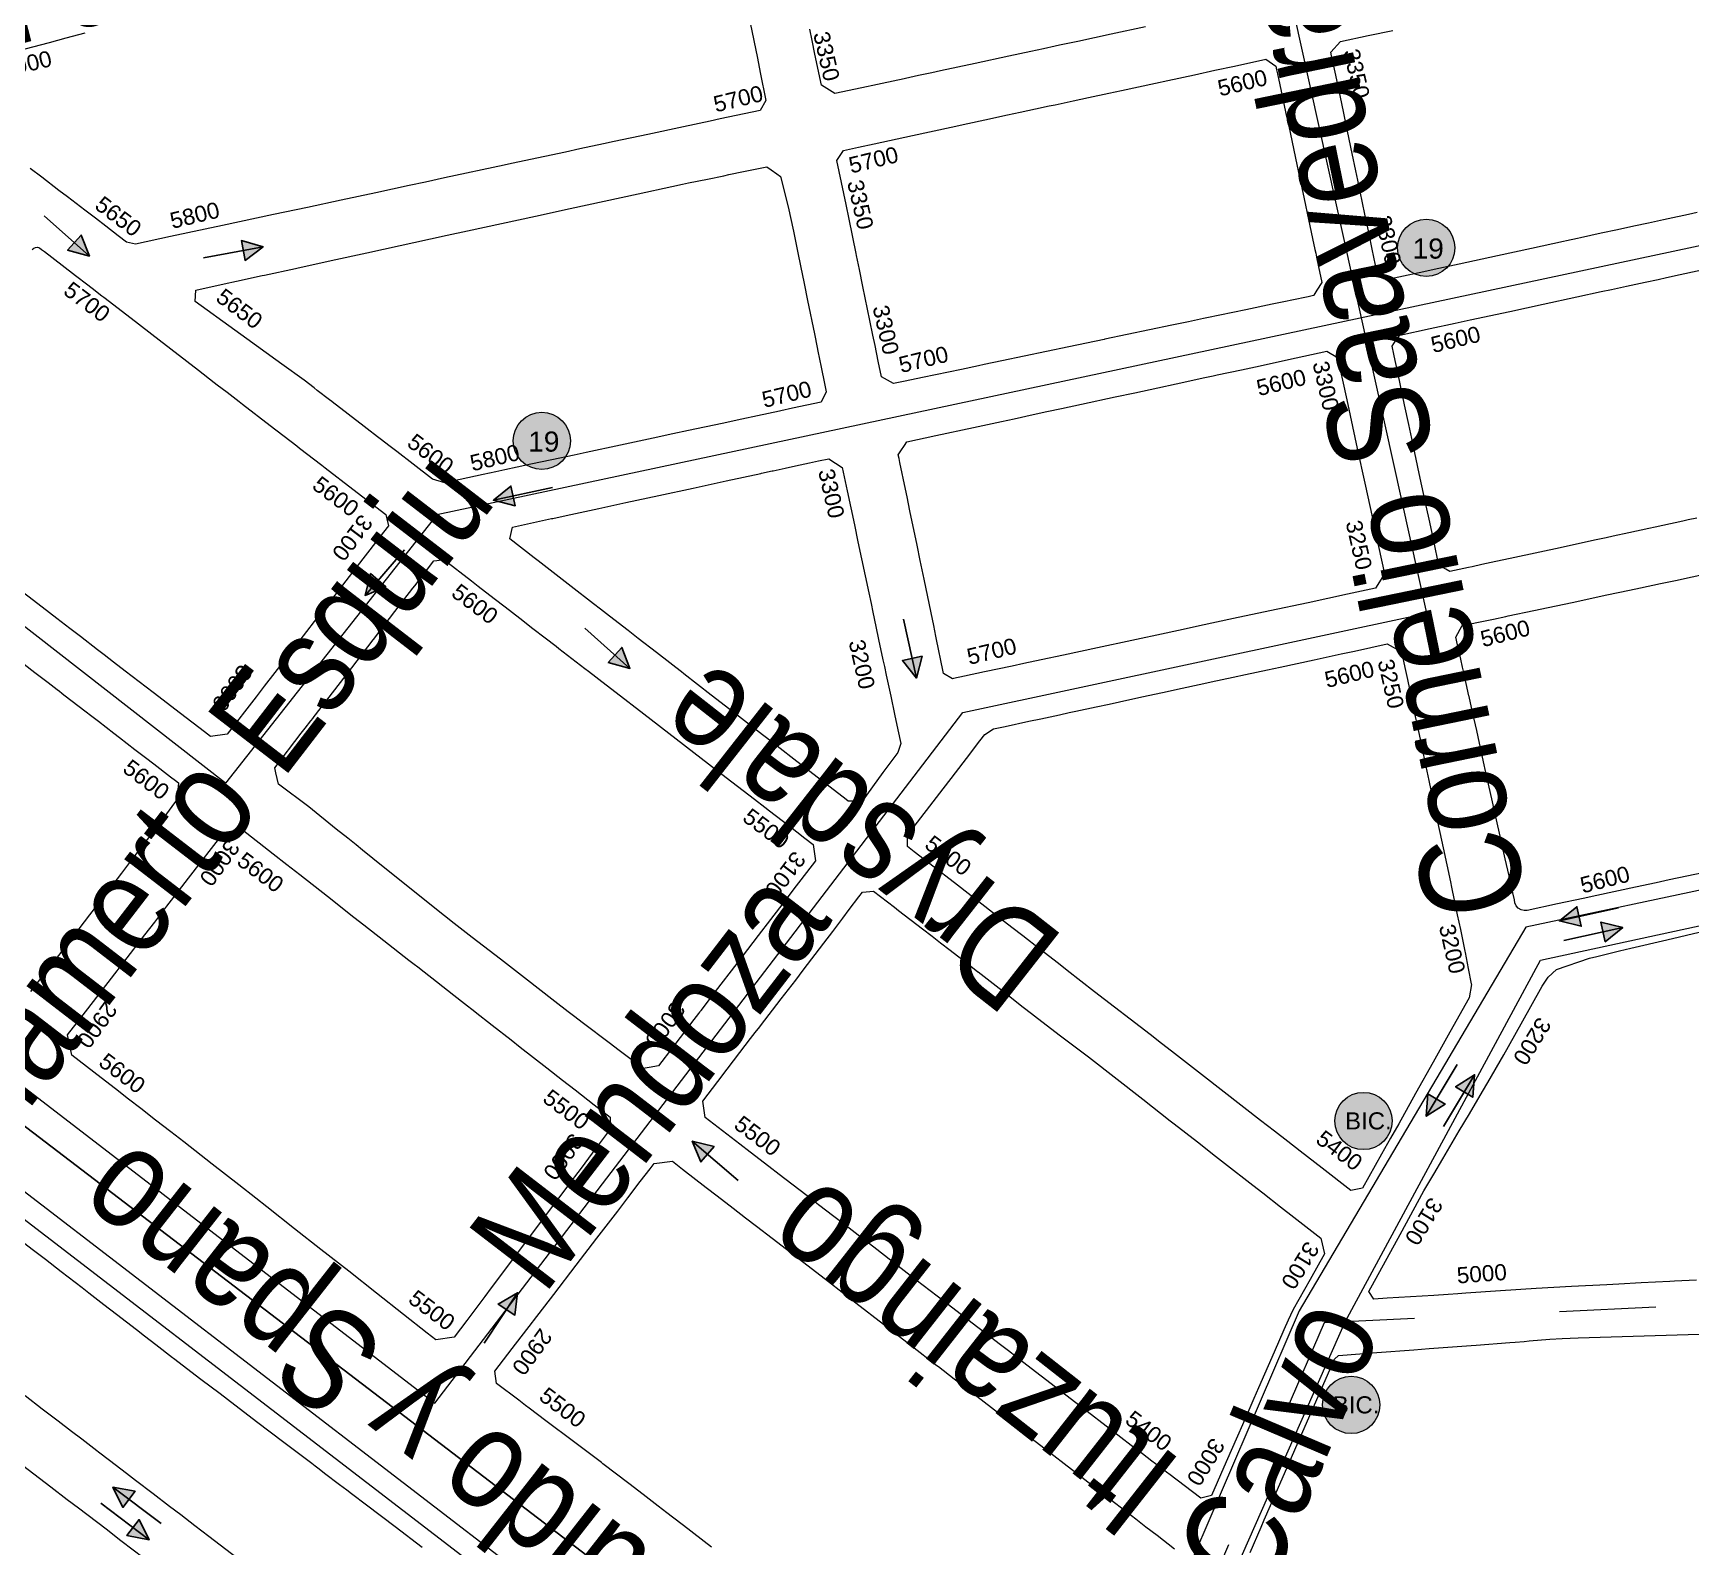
# Model space of a CAD drawing. Header units: millimetres. Extents: x 11558 to 23675, y 49449 to 61482.
# Drawn here: x 15299.4 to 15711, y 56734.1 to 57110 of the extents above; entities that cross this region are included whole.
import ezdxf

# ---------------------------------------------------------------- set-up
doc = ezdxf.new("R2010")
doc.units = ezdxf.units.MM
doc.linetypes.add('ACAD_ISO03W100', pattern=[30, 12, -18])
for name, color, linetype in [('0. plano base - nombres calles', 22, 'Continuous'), ('0. Plano Base - PLANO', 254, 'Continuous'), ('0. Plano base - sentido calles', 253, 'Continuous'), ('0. vias del tren', 252, 'VÍAS'), ('0.BARRIOS - DIVISIÓN', 12, 'ACAD_ISO03W100'), ('7. puesta en valor CC la lucila', 212, 'Continuous'), ('numeración', 7, 'Continuous')]:
    doc.layers.add(name, color=color, linetype=linetype)
doc.layers.add('Linea 19 Estación Carapachay', color=7, linetype='Continuous', true_color=0xa80000)
doc.layers.add('Linea 19 Plaza Miserere', color=7, linetype='Continuous', true_color=0x575757)
doc.layers.add('Linea Bicentenario Nueva', color=7, linetype='Continuous', true_color=0x0000cc, transparency=0.05)
doc.layers.get('7. puesta en valor CC la lucila').off()
doc.styles.get("Standard").update_dxf_attribs({"font": 'arial.ttf'})
doc.linetypes.add('VÍAS', pattern='A,0.15,[130,ltypeshp.shx,S=0.25,R=0,X=0,Y=0],0.15', length=0.3)

# ---------------------------------------------------------------- blocks, each defined once
blk = doc.blocks.new('MANZANAS')
at = {"layer": '0. Plano Base - PLANO', "color": 0, "linetype": 'VÍAS', "lineweight": 5, "ltscale": 4}
for points in [[(5633392.19, 6179345.26), (5633766.17, 6178972.83), (5633911.62, 6178827.98, 0.101414), (5634043.46, 6178741.38, 0.02134), (5634208.17, 6178683.79), (5634894.89, 6178561.57), (5635134.9, 6178519.11), (5635207, 6178505.64), (5635242.16, 6178496.03, -0.077062), (5635335.8, 6178454.16, 0.007448), (5635399.31, 6178414.39, -0.001689), (5635687.6, 6178238.47), (5636190.29, 6177920.23), (5636600.65, 6177660.36)], [(5633388.52, 6179341.14), (5633762.29, 6178968.93), (5633907.74, 6178824.08, 0.101414), (5634041.43, 6178736.27, 0.02138), (5634206.89, 6178678.43), (5634893.93, 6178556.15), (5635133.92, 6178513.7), (5635205.77, 6178500.27), (5635240.71, 6178490.73, -0.077062), (5635332.82, 6178449.54, 0.007448), (5635396.46, 6178409.69, -0.001689), (5635684.68, 6178233.8), (5636187.35, 6177915.58), (5636597.71, 6177655.71)]]:
    blk.add_lwpolyline(points, format="xyb", dxfattribs=at)
at = {"layer": '0. Plano Base - PLANO', "color": 0, "linetype": 'Continuous', "lineweight": 5}
for points in [[(5634792.22, 6179032.74), (5634790.51, 6179031.31), (5634786.55, 6179028.03), (5634785.67, 6179027.3), (5634782.73, 6179024.86), (5634779.83, 6179022.46), (5634776.66, 6179019.82), (5634773.44, 6179017.15), (5634769.41, 6179013.81), (5634768.82, 6179013.32), (5634766.69, 6179011.55), (5634766.11, 6179011.07), (5634759.83, 6179005.86), (5634753.17, 6179000.33), (5634745.67, 6178994.11), (5634741.75, 6178990.87), (5634737.89, 6178987.66), (5634731.72, 6178982.54), (5634728.71, 6178982.74), (5634727.43, 6178984.3), (5634724.86, 6178987.45), (5634722.36, 6178990.51), (5634719.23, 6178994.32), (5634713.73, 6179001.04), (5634712.24, 6179002.87), (5634709.44, 6179006.28), (5634705.89, 6179010.62), (5634702.73, 6179014.48), (5634698.11, 6179020.13), (5634695.9, 6179022.83), (5634693.75, 6179025.45), (5634693.15, 6179026.18), (5634694.1, 6179029.61), (5634699.48, 6179034.05), (5634704.33, 6179038.04)], [(5634649.38, 6179010.51), (5634642.69, 6179004.97), (5634636.16, 6178999.56), (5634632.62, 6178996.63), (5634631.72, 6178995.88), (5634629.48, 6178994.03), (5634626.96, 6178991.94), (5634622.69, 6178988.41), (5634616.09, 6178982.95), (5634609.29, 6178977.32), (5634607.59, 6178975.91), (5634605.02, 6178973.79), (5634601.63, 6178970.98), (5634600.93, 6178970.4), (5634596.98, 6178967.13), (5634593.9, 6178964.58), (5634588.65, 6178960.24), (5634584.68, 6178960.58), (5634579.74, 6178966.63), (5634577.52, 6178969.34), (5634575.7, 6178971.56)], [(5634827.17, 6178965.37), (5634825.45, 6178963.94), (5634824.4, 6178963.07), (5634820.51, 6178959.84), (5634819.01, 6178958.6), (5634817.79, 6178957.59), (5634813.83, 6178954.31), (5634810.76, 6178951.76), (5634809.44, 6178950.66), (5634807.16, 6178948.78), (5634800.44, 6178943.2), (5634791.55, 6178935.84), (5634786.9, 6178931.98), (5634785.1, 6178930.49), (5634783.21, 6178928.92), (5634782.47, 6178928.3), (5634778.83, 6178925.28), (5634777.68, 6178925.34), (5634775.98, 6178925.42), (5634775.74, 6178925.44), (5634773.12, 6178928.61), (5634771.29, 6178930.83), (5634768.79, 6178933.86), (5634766.11, 6178937.1), (5634760.89, 6178943.43), (5634755.25, 6178950.27), (5634752.99, 6178953.01), (5634749.78, 6178956.9), (5634746.96, 6178960.32), (5634744.32, 6178963.52), (5634742.66, 6178965.53), (5634741.63, 6178966.78), (5634740.31, 6178968.38), (5634740.41, 6178969.11), (5634740.63, 6178970.72), (5634740.76, 6178971.67), (5634746.72, 6178976.61), (5634751.62, 6178980.66), (5634754.51, 6178983.06), (5634762.3, 6178989.51), (5634768.82, 6178994.92), (5634775.41, 6179000.38), (5634780.17, 6179004.32), (5634782.16, 6179005.97), (5634785.13, 6179008.44), (5634788.76, 6179011.44), (5634791.3, 6179013.55), (5634792.91, 6179014.88), (5634795.59, 6179017.1), (5634803.16, 6179023.38)], [(5634403.63, 6178876.05), (5634409.74, 6178881.62), (5634412.89, 6178884.52), (5634416.47, 6178887.81)], [(5634559.33, 6178969.3), (5634564.66, 6178962.68), (5634567.49, 6178959.18), (5634569.77, 6178956.36), (5634574.22, 6178950.85), (5634574.06, 6178947.98), (5634566.24, 6178941.52), (5634564.29, 6178939.91), (5634559.05, 6178935.58), (5634552.11, 6178929.85), (5634545.49, 6178924.38), (5634543.42, 6178922.67), (5634538.76, 6178918.83), (5634535.95, 6178916.5), (5634531.93, 6178913.19), (5634525.38, 6178907.78), (5634523.97, 6178906.61), (5634512.25, 6178896.94), (5634508.59, 6178893.91), (5634505.37, 6178891.25), (5634498.82, 6178885.84), (5634492.06, 6178880.26), (5634485.45, 6178874.8), (5634478.81, 6178869.32), (5634468.82, 6178861.07), (5634458.65, 6178852.67), (5634451.79, 6178847.01), (5634449.59, 6178846.43), (5634447, 6178846.88), (5634443.14, 6178847.56), (5634439.98, 6178848.12), (5634436.77, 6178848.68), (5634431.35, 6178849.63), (5634428.73, 6178850.09), (5634423.44, 6178851.02), (5634419.89, 6178851.65)], [(5634869.4, 6178888.16), (5634862.5, 6178882.46), (5634859.94, 6178880.35), (5634855.91, 6178877.03), (5634848.35, 6178870.76), (5634845.65, 6178868.54), (5634840.61, 6178864.37), (5634834.71, 6178859.49), (5634834.03, 6178859.09), (5634833.26, 6178858.91), (5634832.48, 6178858.96), (5634831.74, 6178859.23), (5634831.11, 6178859.71), (5634830.65, 6178860.35), (5634827.43, 6178864.18), (5634826.74, 6178865.01), (5634823.94, 6178868.34), (5634819.78, 6178873.3), (5634816.39, 6178877.34), (5634814.15, 6178880.01), (5634812.25, 6178882.28), (5634809.32, 6178885.77), (5634808.57, 6178886.67), (5634805.06, 6178890.85), (5634802.98, 6178893.33), (5634799.95, 6178896.94), (5634797.41, 6178899.97), (5634797.32, 6178900.07), (5634793.27, 6178904.9), (5634792.62, 6178905.68), (5634791.32, 6178907.22), (5634788.96, 6178910.03), (5634787.68, 6178911.56), (5634787.79, 6178914.81), (5634792.57, 6178918.75), (5634793.87, 6178919.82), (5634796.33, 6178921.83), (5634796.81, 6178922.23), (5634801.8, 6178926.33), (5634804.64, 6178928.67), (5634809.32, 6178932.51), (5634816.1, 6178938.09), (5634820.55, 6178941.74), (5634822.71, 6178943.51), (5634826.66, 6178946.76), (5634829.58, 6178949.18), (5634836.13, 6178954.61)], [(5634914.34, 6178797.38), (5634909.61, 6178794.64), (5634908.64, 6178794.05), (5634902.45, 6178790.42), (5634897.69, 6178787.58), (5634895.11, 6178786.08), (5634887.54, 6178781.64), (5634879.94, 6178777.15), (5634872.38, 6178772.54), (5634864.99, 6178768.13), (5634863.28, 6178767.03), (5634861.28, 6178765.81), (5634858.19, 6178763.92), (5634848.22, 6178757.96), (5634845.38, 6178756.26), (5634843.45, 6178757.35), (5634843.79, 6178773.5), (5634844.04, 6178785.82), (5634844.3, 6178790.66), (5634844.54, 6178795.02), (5634844.79, 6178799.65), (5634844.97, 6178803.11), (5634845.25, 6178808.04), (5634845.58, 6178814.45), (5634845.72, 6178817), (5634846.09, 6178824.95), (5634846.35, 6178833.76), (5634846.65, 6178844.44), (5634846.93, 6178847.18), (5634847.89, 6178849.82), (5634853.89, 6178856.09), (5634855.33, 6178857.34), (5634859.7, 6178861.12), (5634861.89, 6178863.01), (5634868.85, 6178869.02), (5634875.11, 6178874.34)], [(5634847.21, 6178686.24), (5634846.7, 6178693.14), (5634846.55, 6178695.04), (5634846.26, 6178698.94), (5634844.24, 6178729.07), (5634843.61, 6178738.5), (5634844.08, 6178739.75), (5634852.18, 6178744.8), (5634860, 6178749.65), (5634863.24, 6178751.67), (5634872.17, 6178757.16), (5634873.22, 6178757.8), (5634880.32, 6178762.24), (5634881.46, 6178762.95), (5634883.4, 6178764.16), (5634884.43, 6178764.81), (5634888.8, 6178767.54), (5634891.43, 6178769.18), (5634894.88, 6178771.16), (5634921.11, 6178785.76)], [(5634429.6, 6178834), (5634429.79, 6178834.47), (5634430.12, 6178834.86), (5634430.56, 6178835.12), (5634431.06, 6178835.22), (5634431.69, 6178835.11), (5634432.52, 6178834.96), (5634434.81, 6178834.55), (5634442.15, 6178833.23), (5634442.53, 6178833.16), (5634445.52, 6178832.63), (5634447.28, 6178832.31), (5634450.25, 6178831.78), (5634450.84, 6178831.67), (5634459.29, 6178830.16), (5634467.96, 6178828.6), (5634471.58, 6178827.95), (5634476.51, 6178827.07), (5634480.08, 6178826.43), (5634484.95, 6178825.56), (5634485.9, 6178825.38), (5634488.9, 6178824.85), (5634492.63, 6178824.18), (5634493.69, 6178823.99), (5634502.16, 6178822.47), (5634510.39, 6178820.99), (5634511.28, 6178820.83), (5634518.17, 6178819.6), (5634519.19, 6178819.41), (5634527.71, 6178817.88), (5634537.87, 6178816.06), (5634538.6, 6178815.2), (5634539.74, 6178813.87), (5634539.39, 6178811.93), (5634536.91, 6178798.22), (5634535.38, 6178789.78), (5634534.38, 6178784.29), (5634533.83, 6178781.21), (5634532.3, 6178772.75), (5634530.77, 6178764.3), (5634530.18, 6178761.05), (5634528.1, 6178749.53), (5634524.63, 6178747.07), (5634522.81, 6178747.4), (5634515.43, 6178748.71), (5634507.04, 6178750.2), (5634498.37, 6178751.74), (5634494.75, 6178752.38), (5634491.91, 6178752.88), (5634489.84, 6178753.25), (5634484.56, 6178754.25), (5634481.35, 6178754.76), (5634477.27, 6178755.48), (5634472.79, 6178756.28), (5634463.95, 6178757.85)], [(5634475.33, 6178741.7), (5634478.64, 6178741.11), (5634482.73, 6178740.38), (5634485.55, 6178739.88), (5634486.24, 6178739.76), (5634486.97, 6178739.62), (5634487.6, 6178739.51), (5634494.46, 6178738.28), (5634495.77, 6178738.05), (5634498.24, 6178737.61), (5634502.99, 6178736.76), (5634504.75, 6178736.45), (5634509.5, 6178735.6), (5634512.8, 6178735.01), (5634515.35, 6178734.55), (5634520.48, 6178733.63), (5634521.96, 6178733.37), (5634522.92, 6178733.2), (5634523.25, 6178732.35), (5634524.5, 6178729.16), (5634524.2, 6178727.21), (5634523.51, 6178722.76), (5634523.12, 6178720.43), (5634522.19, 6178715.28), (5634521.41, 6178710.86), (5634520.69, 6178706.73), (5634519.16, 6178698.07), (5634518.44, 6178693.95), (5634517.68, 6178689.64), (5634516.23, 6178681.42), (5634515.56, 6178677.63), (5634514.97, 6178674.27), (5634514.26, 6178670.26)], [(5634727.89, 6178625.74), (5634719.24, 6178627.3), (5634715.83, 6178627.92), (5634714.15, 6178628.22), (5634711.45, 6178628.71), (5634707.7, 6178629.38), (5634706.78, 6178629.55), (5634702.38, 6178630.34), (5634694.4, 6178631.71), (5634693.95, 6178631.79), (5634685.4, 6178633.25), (5634676.91, 6178634.68), (5634671.8, 6178635.54), (5634670.68, 6178635.73), (5634668.62, 6178636.08), (5634661.81, 6178637.23), (5634659.98, 6178639.74), (5634661.25, 6178646.74), (5634662.69, 6178654.87), (5634662.76, 6178655.25), (5634664.19, 6178663.36), (5634665.79, 6178672.4), (5634667.26, 6178680.77), (5634668.74, 6178689.12), (5634669.46, 6178693.21), (5634670.34, 6178698.18), (5634671.03, 6178702.11), (5634671.32, 6178703.73), (5634675.08, 6178706.33), (5634678.19, 6178705.77), (5634685.51, 6178704.46), (5634688.89, 6178703.85), (5634693.85, 6178702.95), (5634697.67, 6178702.27), (5634701, 6178701.67), (5634705.88, 6178700.79), (5634714.29, 6178699.27), (5634723.22, 6178697.67), (5634731.67, 6178696.14), (5634740.25, 6178694.6), (5634748.79, 6178693.06), (5634756.75, 6178691.63), (5634757.23, 6178691.54), (5634762.05, 6178690.67), (5634765.95, 6178689.97), (5634770.36, 6178689.18), (5634774.49, 6178688.44), (5634782.6, 6178686.98), (5634791.44, 6178685.38), (5634792.84, 6178685.13), (5634795.97, 6178684.57), (5634799.62, 6178683.91), (5634808.47, 6178682.32), (5634816.76, 6178680.83), (5634818.18, 6178680.57), (5634821.26, 6178680.02), (5634824.69, 6178679.4), (5634830.11, 6178678.42)], [(5634537, 6178614.99), (5634544.46, 6178613.64), (5634548.17, 6178612.98), (5634553.05, 6178612.1), (5634559.49, 6178610.94), (5634561.59, 6178610.56), (5634566.2, 6178609.73), (5634570.13, 6178609.02), (5634576.25, 6178607.92), (5634578.78, 6178607.46), (5634582.23, 6178606.84), (5634587.42, 6178605.91), (5634587.72, 6178605.85), (5634596.13, 6178604.36), (5634602.01, 6178603.34), (5634604.31, 6178602.95), (5634613.24, 6178601.41), (5634621.6, 6178599.97), (5634630.2, 6178598.49), (5634631.24, 6178598.31), (5634632.47, 6178598.1), (5634634.12, 6178597.81), (5634638.74, 6178597.02), (5634640.97, 6178596.63), (5634642.43, 6178596.38), (5634647.01, 6178595.59), (5634655.8, 6178594.08), (5634664.15, 6178592.62)], [(5634624.67, 6178569.04), (5634615.88, 6178570.58), (5634611.59, 6178571.34), (5634607.25, 6178572.1), (5634603.76, 6178572.71), (5634598.76, 6178573.6), (5634593.34, 6178574.55), (5634590.6, 6178575.03), (5634585.35, 6178575.95), (5634581.9, 6178576.56), (5634581.44, 6178576.64), (5634576.76, 6178577.47), (5634573.63, 6178578.01), (5634569.53, 6178578.74), (5634564.62, 6178579.6), (5634559.34, 6178580.52)], [(5634566.67, 6178564.98), (5634575.43, 6178563.44), (5634580.46, 6178562.56), (5634583.88, 6178561.96), (5634592.4, 6178560.47), (5634596.98, 6178559.67), (5634600.79, 6178559), (5634609.66, 6178557.45), (5634617.83, 6178556.02), (5634627.44, 6178554.27), (5634629.98, 6178550.63), (5634627.46, 6178536.62), (5634625.89, 6178527.87), (5634624.35, 6178519.27), (5634622.83, 6178510.85), (5634622.2, 6178507.31), (5634621.28, 6178502.19), (5634620.58, 6178498.35), (5634618.51, 6178486.79), (5634616.19, 6178485.24), (5634613.87, 6178485.65), (5634610.83, 6178486.2), (5634606.05, 6178487.06)]]:
    blk.add_lwpolyline(points, dxfattribs=at)
for points in [[(5634637.05, 6178904.91), (5634634.73, 6178903.02), (5634631.31, 6178903.16), (5634628.8, 6178906.26), (5634626.33, 6178909.3), (5634624.65, 6178911.36), (5634622.34, 6178914.21), (5634616.89, 6178920.93), (5634614.17, 6178924.28), (5634611.96, 6178927.01), (5634611.6, 6178927.44), (5634606.12, 6178934.2), (5634603.78, 6178937.08), (5634596.75, 6178945.74), (5634597.03, 6178948.7), (5634599.99, 6178951.15), (5634603.02, 6178953.66), (5634610.52, 6178959.88), (5634618.1, 6178966.15), (5634621.33, 6178968.83), (5634624.68, 6178971.61), (5634629.14, 6178975.3), (5634631.61, 6178977.34), (5634634.59, 6178979.81), (5634637.29, 6178982.05), (5634637.66, 6178982.35), (5634638.44, 6178982.99), (5634641.98, 6178985.93), (5634644.96, 6178988.4), (5634648.91, 6178991.68), (5634651.45, 6178993.77), (5634658.06, 6178999.25), (5634660.49, 6179001.26), (5634665.67, 6179005.56), (5634669.65, 6179008.85), (5634673.52, 6179012.05), (5634679.67, 6179017.15), (5634682.69, 6179016.74), (5634683.23, 6179016.08), (5634683.91, 6179015.26), (5634687.47, 6179010.93), (5634690.32, 6179007.46), (5634692.09, 6179005.32), (5634697.51, 6178998.73), (5634700.59, 6178994.99), (5634703.07, 6178991.98), (5634708.43, 6178985.47), (5634710.49, 6178982.96), (5634712.24, 6178980.84), (5634712.85, 6178980.09), (5634713.5, 6178979.31), (5634715.06, 6178977.41), (5634717.54, 6178974.39), (5634717.35, 6178972.11), (5634717.21, 6178970.61), (5634717.2, 6178970.5), (5634716.16, 6178969.65), (5634712.97, 6178967.04), (5634711.74, 6178966.03), (5634709.07, 6178963.85), (5634703.95, 6178959.66), (5634696.3, 6178953.4), (5634695.59, 6178952.82), (5634692.7, 6178950.46), (5634689.43, 6178947.78), (5634676.23, 6178936.98), (5634676.14, 6178936.9), (5634669.16, 6178931.19), (5634656.02, 6178920.44), (5634652.56, 6178917.61), (5634651.42, 6178916.67), (5634648.11, 6178913.97), (5634640.47, 6178907.72)], [(5634681.73, 6178844.88), (5634681.55, 6178844.73), (5634678.99, 6178844.89), (5634676.39, 6178848.08), (5634675.65, 6178848.99), (5634672.99, 6178852.25), (5634671.29, 6178854.35), (5634669.27, 6178856.82), (5634663.86, 6178863.46), (5634661.63, 6178866.21), (5634660.88, 6178867.13), (5634658.46, 6178870.1), (5634652.94, 6178876.88), (5634650.68, 6178879.65), (5634649.46, 6178881.15), (5634645.17, 6178886.41), (5634644.56, 6178887.18), (5634643.96, 6178887.91), (5634644.07, 6178889.06), (5634644.23, 6178890.64), (5634644.34, 6178891.72), (5634650.04, 6178896.44), (5634657.4, 6178902.53), (5634662.91, 6178907.09), (5634665.34, 6178909.1), (5634669.07, 6178912.19), (5634671.77, 6178914.43), (5634674.59, 6178916.76), (5634678.55, 6178920.04), (5634685.12, 6178925.48), (5634688.98, 6178928.67), (5634691.98, 6178931.15), (5634698.52, 6178936.57), (5634702.34, 6178939.73), (5634704.3, 6178941.36), (5634705.05, 6178941.97), (5634709.81, 6178945.91), (5634712.59, 6178948.21), (5634720.52, 6178954.78), (5634726.55, 6178959.77), (5634729.58, 6178959.6), (5634736.48, 6178951.31), (5634738.99, 6178948.28), (5634744.37, 6178941.82), (5634749.99, 6178935.06), (5634755.68, 6178928.22), (5634755.83, 6178928.04), (5634764.76, 6178917.3), (5634764.35, 6178913.09), (5634758.89, 6178908.58), (5634751.17, 6178902.21), (5634743.66, 6178896.01), (5634736.56, 6178890.15), (5634729.93, 6178884.67), (5634727.3, 6178882.51), (5634723.36, 6178879.25), (5634716.64, 6178873.7), (5634709.92, 6178868.15), (5634703.29, 6178862.68), (5634698.92, 6178859.07), (5634695.52, 6178856.27), (5634693.21, 6178854.36), (5634687.85, 6178849.93), (5634683.91, 6178846.68)], [(5634470.33, 6178843.74), (5634470.33, 6178843.8), (5634475.85, 6178848.39), (5634478.25, 6178850.38), (5634483.3, 6178854.58), (5634483.75, 6178854.95), (5634489.78, 6178859.97), (5634490.05, 6178860.19), (5634496.8, 6178865.8), (5634503.74, 6178871.57), (5634519.46, 6178884.65), (5634523.39, 6178887.91), (5634530.06, 6178893.46), (5634536.71, 6178898.99), (5634543.47, 6178904.6), (5634550.08, 6178910.1), (5634556.74, 6178915.64), (5634563.32, 6178921.11), (5634565.44, 6178922.83), (5634566.63, 6178923.8), (5634570.34, 6178926.82), (5634573.58, 6178929.45), (5634574.58, 6178930.26), (5634577.44, 6178932.58), (5634582.02, 6178936.31), (5634583.33, 6178936.13), (5634585.03, 6178935.9), (5634586.17, 6178935.75), (5634591.32, 6178929.97), (5634595.26, 6178925.15), (5634598.72, 6178920.88), (5634600.8, 6178918.32), (5634603.61, 6178914.84), (5634606.3, 6178911.53), (5634611.62, 6178904.97), (5634613.82, 6178902.25), (5634614.36, 6178901.51), (5634616.96, 6178898.39), (5634619.53, 6178895.2), (5634620.9, 6178893.52), (5634620.94, 6178890.68), (5634615.29, 6178886.02), (5634613.02, 6178884.14), (5634612.76, 6178883.93), (5634608.5, 6178880.41), (5634605.43, 6178877.87), (5634601.56, 6178874.67), (5634594.96, 6178869.23), (5634591.89, 6178866.69), (5634588.07, 6178863.54), (5634581.62, 6178858.21), (5634574.94, 6178852.69), (5634572.59, 6178850.75), (5634568.2, 6178847.13), (5634564.12, 6178843.75), (5634561.45, 6178841.53), (5634558.97, 6178839.49), (5634557.26, 6178838.07), (5634554.75, 6178835.99), (5634547.27, 6178829.8), (5634544.14, 6178829.22), (5634538.11, 6178830.3), (5634533.1, 6178831.19), (5634531.08, 6178831.56), (5634528, 6178832.1), (5634527.12, 6178832.26), (5634524, 6178832.82), (5634523.01, 6178832.99), (5634513.19, 6178834.75), (5634513.04, 6178834.77), (5634512.3, 6178834.91), (5634508.57, 6178835.57), (5634507.58, 6178835.75), (5634504.5, 6178836.3), (5634497.77, 6178837.3), (5634495.94, 6178837.58), (5634487.18, 6178838.88), (5634483.55, 6178839.42), (5634471.46, 6178841.22)], [(5634830.21, 6178779.45), (5634827.89, 6178777.59), (5634819.07, 6178779.2), (5634812.26, 6178780.44), (5634808.39, 6178781.15), (5634804.32, 6178781.89), (5634799.99, 6178782.68), (5634782.68, 6178785.84), (5634772.43, 6178787.71), (5634769.34, 6178788.28), (5634765.82, 6178788.92), (5634748.69, 6178792.05), (5634740.2, 6178793.6), (5634737.52, 6178794.09), (5634731.79, 6178795.13), (5634726.45, 6178796.11), (5634723.14, 6178796.71), (5634718.54, 6178797.55), (5634714.72, 6178798.25), (5634709.59, 6178799.19), (5634706.29, 6178799.79), (5634697.74, 6178801.35), (5634692.91, 6178802.23), (5634690.8, 6178802.62), (5634689.53, 6178805.08), (5634692.07, 6178819.41), (5634692.65, 6178822.64), (5634694.04, 6178830.51), (5634694.6, 6178833.66), (5634694.7, 6178834.22), (5634695.05, 6178836.16), (5634696.34, 6178838.37), (5634698.59, 6178840.24), (5634703.27, 6178844.12), (5634705.6, 6178846.04), (5634709.27, 6178849.08), (5634711.16, 6178850.65), (5634712.41, 6178851.68), (5634716.39, 6178854.98), (5634718.99, 6178857.13), (5634723.02, 6178860.48), (5634725.65, 6178862.65), (5634730.33, 6178866.53), (5634732.3, 6178868.16), (5634737.5, 6178872.47), (5634738.94, 6178873.66), (5634743.23, 6178877.21), (5634745.64, 6178879.21), (5634749.91, 6178882.75), (5634752.44, 6178884.84), (5634759.03, 6178890.3), (5634764.36, 6178894.71), (5634766.93, 6178896.85), (5634773.35, 6178902.17), (5634777.41, 6178902.05), (5634779.93, 6178898.99), (5634781.83, 6178896.68), (5634784.69, 6178893.2), (5634784.87, 6178892.98), (5634786.88, 6178890.53), (5634787.82, 6178889.39), (5634789.02, 6178887.93), (5634789.98, 6178886.77), (5634792.51, 6178883.69), (5634793.29, 6178882.73), (5634795.14, 6178880.49), (5634798.15, 6178876.82), (5634803.55, 6178870.26), (5634809.01, 6178863.62), (5634814.51, 6178856.94), (5634815.35, 6178855.9), (5634819.8, 6178850.5), (5634822.17, 6178847.61), (5634825.67, 6178843.34), (5634825.85, 6178843.12), (5634828.36, 6178839.94), (5634830.8, 6178836.86), (5634830.87, 6178836.78), (5634831.94, 6178833.6), (5634831.63, 6178823.79), (5634831.36, 6178815.31), (5634831.07, 6178806.34), (5634830.8, 6178797.76), (5634830.67, 6178793.66), (5634830.52, 6178789.13)], [(5634675.68, 6178807.43), (5634672.57, 6178805.81), (5634671.96, 6178805.93), (5634664.38, 6178807.31), (5634655.83, 6178808.87), (5634647.35, 6178810.42), (5634646.11, 6178810.64), (5634638.65, 6178812.01), (5634630.25, 6178813.54), (5634621.74, 6178815.09), (5634621.58, 6178815.12), (5634613.3, 6178816.63), (5634607.7, 6178817.65), (5634604.56, 6178818.23), (5634598.81, 6178819.3), (5634596.04, 6178819.78), (5634593.88, 6178820.17), (5634586.93, 6178821.44), (5634576.75, 6178823.3), (5634575.55, 6178823.52), (5634567.97, 6178824.91), (5634567.22, 6178827.8), (5634574.86, 6178834.13), (5634575.09, 6178834.32), (5634577.73, 6178836.51), (5634582.31, 6178840.31), (5634584.11, 6178841.8), (5634586.47, 6178843.75), (5634589.38, 6178846.17), (5634595.84, 6178851.52), (5634602.56, 6178857.09), (5634609.02, 6178862.44), (5634615.8, 6178868.06), (5634615.92, 6178868.16), (5634618.05, 6178869.92), (5634618.24, 6178870.08), (5634620.53, 6178871.98), (5634622.57, 6178873.67), (5634625.34, 6178875.97), (5634627.09, 6178877.42), (5634629.1, 6178879.08), (5634633.06, 6178878.64), (5634636.79, 6178874.11), (5634642.31, 6178867.4), (5634645.01, 6178864.11), (5634647.77, 6178860.76), (5634653.27, 6178854.07), (5634654.97, 6178852.01), (5634656.36, 6178850.31), (5634658.71, 6178847.46), (5634660.78, 6178844.94), (5634664.07, 6178840.95), (5634665.13, 6178839.65), (5634666.54, 6178837.94), (5634669.92, 6178833.84), (5634672.83, 6178830.3), (5634675.35, 6178827.24), (5634677.55, 6178824.56), (5634677.97, 6178822.25), (5634676.93, 6178816.14)], [(5634659.21, 6178724.33), (5634658.03, 6178723.4), (5634650.24, 6178724.71), (5634647.99, 6178725.09), (5634639.33, 6178726.62), (5634637.04, 6178727.02), (5634635.02, 6178727.38), (5634630.87, 6178728.12), (5634625.74, 6178729.03), (5634622.39, 6178729.64), (5634614.04, 6178731.16), (5634605.37, 6178732.74), (5634599.77, 6178733.76), (5634596.76, 6178734.3), (5634579.69, 6178737.7), (5634574.46, 6178738.76), (5634571.21, 6178739.42), (5634569.15, 6178739.84), (5634566.56, 6178740.37), (5634562.99, 6178741.09), (5634554.36, 6178742.84), (5634545.13, 6178744.36), (5634543.25, 6178746.54), (5634542.42, 6178747.5), (5634544.31, 6178758.19), (5634544.59, 6178759.77), (5634544.99, 6178762.01), (5634545.14, 6178762.89), (5634545.15, 6178762.95), (5634546.12, 6178768.4), (5634547.9, 6178778.4), (5634549.44, 6178787.04), (5634549.46, 6178787.13), (5634551, 6178795.74), (5634552.28, 6178802.95), (5634552.41, 6178803.68), (5634553.78, 6178811.39), (5634554.41, 6178811.82), (5634555.82, 6178812.78), (5634564.32, 6178811.25), (5634566.42, 6178810.88), (5634571.35, 6178809.99), (5634574.71, 6178809.38), (5634579.32, 6178808.56), (5634583.34, 6178807.83), (5634587.14, 6178807.15), (5634590.53, 6178806.54), (5634591.35, 6178806.39), (5634599.35, 6178804.95), (5634600.47, 6178804.75), (5634605.96, 6178803.76), (5634609.03, 6178803.21), (5634617.54, 6178801.68), (5634643.01, 6178797.1), (5634651.67, 6178795.54), (5634654.93, 6178794.96), (5634656.31, 6178794.71), (5634660.28, 6178793.99), (5634663.32, 6178793.45), (5634664.73, 6178793.19), (5634667.27, 6178792.74), (5634669.81, 6178792.28), (5634672.18, 6178788.94), (5634671.16, 6178783.1), (5634670.82, 6178781.17), (5634669.64, 6178774.47), (5634669.01, 6178770.88), (5634668.14, 6178765.91), (5634666.63, 6178757.32), (5634665.11, 6178748.63), (5634664.09, 6178742.81), (5634664.05, 6178742.63), (5634664, 6178742.28), (5634663.93, 6178741.93), (5634663.6, 6178740.06), (5634662.1, 6178731.5), (5634661.11, 6178725.83)], [(5634832.17, 6178694.39), (5634830.09, 6178692.55), (5634820.27, 6178694.25), (5634819.96, 6178694.31), (5634817.26, 6178694.77), (5634815.06, 6178695.15), (5634812.16, 6178695.66), (5634808.73, 6178696.25), (5634802.33, 6178697.36), (5634793.76, 6178698.88), (5634789.9, 6178699.57), (5634785.33, 6178700.39), (5634776.53, 6178701.97), (5634773.19, 6178702.57), (5634770.83, 6178702.99), (5634767.97, 6178703.51), (5634767.07, 6178703.67), (5634763.55, 6178704.3), (5634759.67, 6178704.99), (5634755.93, 6178705.66), (5634750.98, 6178706.55), (5634742.41, 6178708.09), (5634734.07, 6178709.58), (5634732.59, 6178709.85), (5634729.26, 6178710.45), (5634725.4, 6178711.14), (5634719.83, 6178712.13), (5634717, 6178712.64), (5634712.26, 6178713.48), (5634710.69, 6178713.76), (5634708.32, 6178714.18), (5634700.12, 6178715.64), (5634696.92, 6178716.21), (5634691.13, 6178717.25), (5634687.99, 6178717.81), (5634677.3, 6178719.71), (5634676.59, 6178720.7), (5634674.89, 6178723.07), (5634675.94, 6178729.07), (5634676.61, 6178732.93), (5634677.5, 6178738.03), (5634678.26, 6178742.31), (5634678.6, 6178744.2), (5634678.92, 6178745.97), (5634678.97, 6178746.25), (5634680.46, 6178754.57), (5634681.51, 6178760.37), (5634682.05, 6178763.41), (5634683.46, 6178771.7), (5634684.08, 6178775.35), (5634684.77, 6178779.43), (5634685.22, 6178782.1), (5634685.88, 6178785.95), (5634686.12, 6178787.41), (5634688.42, 6178788.91), (5634694.94, 6178787.74), (5634696.21, 6178787.51), (5634703.57, 6178786.18), (5634706.54, 6178785.65), (5634709.17, 6178785.18), (5634712.15, 6178784.64), (5634717.94, 6178783.59), (5634720.69, 6178783.1), (5634720.78, 6178783.08), (5634729.1, 6178781.58), (5634734.23, 6178780.58), (5634734.33, 6178780.56), (5634737.68, 6178779.91), (5634737.78, 6178779.89), (5634746.24, 6178778.44), (5634754.78, 6178776.97), (5634771.62, 6178773.85), (5634780.13, 6178772.27), (5634781.34, 6178772.04), (5634788.52, 6178770.71), (5634794.17, 6178769.66), (5634796.96, 6178769.14), (5634805.72, 6178767.51), (5634808.76, 6178766.94), (5634814.29, 6178765.91), (5634818.37, 6178765.15), (5634826.75, 6178763.6), (5634829.34, 6178760.58), (5634829.1, 6178753.29), (5634828.82, 6178744.75), (5634828.91, 6178743.16), (5634828.98, 6178741.82), (5634829.12, 6178739.15), (5634829.51, 6178733.18), (5634830.17, 6178723.54), (5634830.37, 6178720.66), (5634830.59, 6178717.49), (5634830.86, 6178713.48), (5634831.07, 6178710.42), (5634831.55, 6178703.49)], [(5634647.14, 6178642.64), (5634643.38, 6178639.89), (5634640.75, 6178640.39), (5634633.39, 6178641.79), (5634624.98, 6178643.39), (5634616.36, 6178645.03), (5634607.74, 6178646.67), (5634599.57, 6178648.23), (5634590.89, 6178649.88), (5634587.53, 6178650.52), (5634582.25, 6178651.52), (5634574.02, 6178653.07), (5634565.22, 6178654.68), (5634561.25, 6178655.4), (5634561.17, 6178655.41), (5634556.49, 6178656.27), (5634551.89, 6178657.1), (5634548.15, 6178657.78), (5634544.08, 6178658.53), (5634539.63, 6178659.34), (5634530.6, 6178660.98), (5634527.36, 6178664.94), (5634528.31, 6178670.23), (5634528.81, 6178673.03), (5634529.86, 6178678.86), (5634530.51, 6178682.46), (5634531.41, 6178687.45), (5634532.93, 6178695.89), (5634533.63, 6178699.77), (5634534.51, 6178704.66), (5634535.35, 6178709.34), (5634536.06, 6178713.32), (5634538.62, 6178727.53), (5634542.3, 6178730.18), (5634551.96, 6178728.38), (5634556.19, 6178727.59), (5634560.15, 6178726.85), (5634568.75, 6178725.25), (5634576.95, 6178723.72), (5634580.04, 6178723.14), (5634586.23, 6178721.98), (5634593.99, 6178720.54), (5634595.57, 6178720.24), (5634596.75, 6178720.02), (5634598.72, 6178719.65), (5634602.55, 6178718.94), (5634607.9, 6178717.94), (5634611.22, 6178717.32), (5634614.43, 6178716.72), (5634614.55, 6178716.7), (5634619.82, 6178715.72), (5634625.68, 6178714.63), (5634628.48, 6178714.1), (5634636.72, 6178712.57), (5634641.59, 6178711.66), (5634645.45, 6178710.94), (5634651.38, 6178709.83), (5634656.29, 6178708.91), (5634657.71, 6178706.32), (5634656.76, 6178700.56), (5634656.74, 6178700.47), (5634656.24, 6178697.46), (5634655.73, 6178694.4), (5634655.28, 6178691.67), (5634654.88, 6178689.27), (5634654.42, 6178686.5), (5634653.86, 6178683.09), (5634652.42, 6178674.43), (5634651.09, 6178666.42), (5634649.64, 6178657.69), (5634649.21, 6178655.09), (5634647.98, 6178647.7)]]:
    blk.add_lwpolyline(points, close=True, dxfattribs=at)
at = {"layer": '0. Plano Base - PLANO', "color": 0}
blk.add_lwpolyline([(5634842.32, 6178559.43), (5634840.59, 6178583.02, 0.343681), (5634838.11, 6178585.75), (5634401.7, 6178662.05, 0.4126), (5634398.23, 6178659.62), (5634394.64, 6178639.74)], format="xyb", dxfattribs=at)
blk = doc.blocks.new('19')
at = {"layer": 'Linea 19 Estación Carapachay', "lineweight": 211, "true_color": 0xededed}
h = blk.add_hatch(color=7, dxfattribs=at)
h.dxf.hatch_style = 1
edge = h.paths.add_edge_path()
edge.add_arc((0, 0), 7.11, 0, 360)
at = {"layer": 'Linea 19 Estación Carapachay', "lineweight": 9}
blk.add_circle((0, 0), 7.11, dxfattribs=at)
at = {"layer": 'Linea 19 Estación Carapachay', "lineweight": 15, "insert": (-3.4, 2.34), "char_height": 5, "attachment_point": 1}
blk.add_mtext_dynamic_manual_height_columns('19', width=16.4579, gutter_width=12.5, heights=[0], dxfattribs=at)
blk = doc.blocks.new('bic. nueva fucsia')
at = {"layer": 'Linea Bicentenario Nueva', "lineweight": 211, "true_color": 0xededed}
h = blk.add_hatch(color=7, dxfattribs=at)
h.dxf.hatch_style = 1
edge = h.paths.add_edge_path()
edge.add_arc((0, 0), 7.11, 0, 360)
at = {"layer": 'Linea Bicentenario Nueva', "color": 230, "lineweight": 9, "true_color": 0xea348c}
blk.add_circle((0, 0), 7.11, dxfattribs=at)
at = {"layer": 'Linea Bicentenario Nueva', "color": 230, "lineweight": 15, "true_color": 0xea348c, "insert": (-4.55, 2.15), "char_height": 4.25, "attachment_point": 1}
blk.add_mtext_dynamic_manual_height_columns('BIC.', width=16.4579, gutter_width=12.5, heights=[0], dxfattribs=at)
blk = doc.blocks.new('bic. nueva verde')
at = {"layer": 'Linea Bicentenario Nueva', "lineweight": 211, "true_color": 0xededed}
h = blk.add_hatch(color=7, dxfattribs=at)
h.dxf.hatch_style = 1
edge = h.paths.add_edge_path()
edge.add_arc((0, 0), 7.11, 0, 360)
at = {"layer": 'Linea Bicentenario Nueva', "color": 62, "lineweight": 9, "true_color": 0xa2c01b}
blk.add_circle((0, 0), 7.11, dxfattribs=at)
at = {"layer": 'Linea Bicentenario Nueva', "color": 62, "lineweight": 15, "true_color": 0xa2c01b, "insert": (-4.55, 2.15), "char_height": 4.25, "attachment_point": 1}
blk.add_mtext_dynamic_manual_height_columns('BIC.', width=16.4579, gutter_width=12.5, heights=[0], dxfattribs=at)

msp = doc.modelspace()

# ---------------------------------------------------------------- hatches: boundary and pattern name
at = {"layer": '0. Plano base - sentido calles', "linetype": 'Continuous', "lineweight": 25, "ltscale": 2, "true_color": 0x1a1a1a}
h = msp.add_hatch(color=250, dxfattribs=at)
h.dxf.hatch_style = 1
h.paths.add_polyline_path([(15313.4, 57054.67), (15311.34, 57059.87), (15309.67, 57058.01)])
h.paths.add_polyline_path([(15313.4, 57054.67), (15309.67, 57058.01), (15308.01, 57056.15)])
h = msp.add_hatch(color=250, dxfattribs=at)
h.dxf.hatch_style = 1
h.paths.add_polyline_path([(15356.53, 57056.95), (15351.17, 57058.51), (15351.62, 57056.05)])
h.paths.add_polyline_path([(15356.53, 57056.95), (15351.62, 57056.05), (15352.07, 57053.59)])
h = msp.add_hatch(color=250, dxfattribs=at)
h.dxf.hatch_style = 1
h.paths.add_polyline_path([(15413.73, 56994.03), (15419.14, 56992.64), (15418.62, 56995.08)])
h.paths.add_polyline_path([(15413.73, 56994.03), (15418.62, 56995.08), (15418.09, 56997.53)])
h = msp.add_hatch(color=250, dxfattribs=at)
h.dxf.hatch_style = 1
h.paths.add_polyline_path([(15381.86, 56970.36), (15387.01, 56972.52), (15385.12, 56974.15)])
h.paths.add_polyline_path([(15381.86, 56970.36), (15385.12, 56974.15), (15383.22, 56975.78)])
h = msp.add_hatch(color=250, dxfattribs=at)
h.dxf.hatch_style = 1
h.paths.add_polyline_path([(15447.64, 56952.25), (15445.58, 56957.45), (15443.91, 56955.58)])
h.paths.add_polyline_path([(15447.64, 56952.25), (15443.91, 56955.58), (15442.24, 56953.72)])
h = msp.add_hatch(color=250, dxfattribs=at)
h.dxf.hatch_style = 1
h.paths.add_polyline_path([(15518.79, 56949.86), (15520.16, 56955.28), (15517.72, 56954.75)])
h.paths.add_polyline_path([(15518.79, 56949.86), (15517.72, 56954.75), (15515.27, 56954.21)])
h = msp.add_hatch(color=250, dxfattribs=at)
h.dxf.hatch_style = 1
h.paths.add_polyline_path([(15678.41, 56889.55), (15683.83, 56888.19), (15683.29, 56890.63)])
h.paths.add_polyline_path([(15678.41, 56889.55), (15683.29, 56890.63), (15682.75, 56893.07)])
h = msp.add_hatch(color=250, dxfattribs=at)
h.dxf.hatch_style = 1
h.paths.add_polyline_path([(15694.13, 56887.9), (15688.71, 56889.26), (15689.25, 56886.82)])
h.paths.add_polyline_path([(15694.13, 56887.9), (15689.25, 56886.82), (15689.79, 56884.38)])
h = msp.add_hatch(color=250, dxfattribs=at)
h.dxf.hatch_style = 1
h.paths.add_polyline_path([(15657.34, 56851.33), (15652.63, 56848.33), (15654.77, 56847.04)])
h.paths.add_polyline_path([(15657.34, 56851.33), (15654.77, 56847.04), (15656.91, 56845.76)])
h = msp.add_hatch(color=250, dxfattribs=at)
h.dxf.hatch_style = 1
h.paths.add_polyline_path([(15645.34, 56841.04), (15650.05, 56844.04), (15647.91, 56845.33)])
h.paths.add_polyline_path([(15645.34, 56841.04), (15647.91, 56845.33), (15645.77, 56846.62)])
h = msp.add_hatch(color=250, dxfattribs=at)
h.dxf.hatch_style = 1
h.paths.add_polyline_path([(15463.11, 56834.83), (15465.27, 56829.68), (15466.9, 56831.57)])
h.paths.add_polyline_path([(15463.11, 56834.83), (15466.9, 56831.57), (15468.53, 56833.47)])
h = msp.add_hatch(color=250, dxfattribs=at)
h.dxf.hatch_style = 1
h.paths.add_polyline_path([(15419.74, 56797.17), (15414.89, 56794.39), (15416.97, 56793)])
h.paths.add_polyline_path([(15419.74, 56797.17), (15416.97, 56793), (15419.05, 56791.62)])
h = msp.add_hatch(color=250, dxfattribs=at)
h.dxf.hatch_style = 1
h.paths.add_polyline_path([(15319.27, 56748.89), (15321.75, 56743.89), (15323.26, 56745.88)])
h.paths.add_polyline_path([(15319.27, 56748.89), (15323.26, 56745.88), (15324.76, 56747.87)])
h = msp.add_hatch(color=250, dxfattribs=at)
h.dxf.hatch_style = 1
h.paths.add_polyline_path([(15328.22, 56735.86), (15325.74, 56740.87), (15324.23, 56738.88)])
h.paths.add_polyline_path([(15328.22, 56735.86), (15324.23, 56738.88), (15322.72, 56736.88)])
at = {"layer": 'Linea Bicentenario Nueva', "lineweight": 15, "true_color": 0xa2c01b}
h = msp.add_hatch(dxfattribs=at)
h.set_pattern_fill('AR-HBONE', color=62)
h.set_pattern_definition([(45, (786.71, 3529.18), (1e-14, 143.6841), [304.8, -101.6]), (135, (858.55, 3601.03), (1e-14, 143.6841), [304.8, -101.6])])
h.paths.add_polyline_path([(15627.55, 56838.98, 1), (15635.91, 56838.98, 1)])
h.paths.add_polyline_path([(15628.17, 56836.34), (15636.21, 56836.34), (15636.21, 56841.49), (15628.17, 56841.49)], flags=9)
at = {"layer": 'Linea Bicentenario Nueva', "lineweight": 15, "true_color": 0xea348c}
h = msp.add_hatch(dxfattribs=at)
h.set_pattern_fill('AR-HBONE', color=230)
h.set_pattern_definition([(45, (780.64, 3459.7), (1e-14, 143.6841), [304.8, -101.6]), (135, (852.48, 3531.54), (1e-14, 143.6841), [304.8, -101.6])])
h.paths.add_polyline_path([(15621.48, 56769.49, 1), (15629.85, 56769.49, 1)])
h.paths.add_polyline_path([(15622.11, 56766.85), (15630.15, 56766.85), (15630.15, 56772.01), (15622.11, 56772.01)], flags=9)

# ---------------------------------------------------------------- linework, layer by layer
at = {"layer": '0. Plano base - sentido calles', "color": 250, "linetype": 'Continuous', "lineweight": 25, "ltscale": 2, "true_color": 0x1a1a1a}
for points in [[(15302.22, 57064.68), (15313.4, 57054.67), (15308.01, 57056.15), (15311.34, 57059.87), (15313.4, 57054.67)], [(15341.78, 57054.24), (15356.53, 57056.95), (15352.07, 57053.59), (15351.17, 57058.51), (15356.53, 57056.95)], [(15428.39, 56997.18), (15413.73, 56994.03), (15418.09, 56997.53), (15419.14, 56992.64), (15413.73, 56994.03)], [(15391.64, 56981.73), (15381.86, 56970.36), (15383.22, 56975.78), (15387.01, 56972.52), (15381.86, 56970.36)], [(15436.46, 56962.25), (15447.64, 56952.25), (15442.24, 56953.72), (15445.58, 56957.45), (15447.64, 56952.25)], [(15515.57, 56964.51), (15518.79, 56949.86), (15515.27, 56954.21), (15520.16, 56955.28), (15518.79, 56949.86)], [(15693.05, 56892.78), (15678.41, 56889.55), (15682.75, 56893.07), (15683.83, 56888.19), (15678.41, 56889.55)], [(15679.49, 56884.67), (15694.13, 56887.9), (15689.79, 56884.38), (15688.71, 56889.26), (15694.13, 56887.9)], [(15653.06, 56853.9), (15645.34, 56841.04), (15645.77, 56846.62), (15650.05, 56844.04), (15645.34, 56841.04)], [(15649.62, 56838.47), (15657.34, 56851.33), (15656.91, 56845.76), (15652.63, 56848.33), (15657.34, 56851.33)], [(15474.49, 56825.06), (15463.11, 56834.83), (15468.53, 56833.47), (15465.27, 56829.68), (15463.11, 56834.83)], [(15411.44, 56784.67), (15419.74, 56797.17), (15419.05, 56791.62), (15414.89, 56794.39), (15419.74, 56797.17)], [(15331.23, 56739.85), (15319.27, 56748.89), (15324.76, 56747.87), (15321.75, 56743.89), (15319.27, 56748.89)], [(15316.25, 56744.9), (15328.22, 56735.86), (15322.72, 56736.88), (15325.74, 56740.87), (15328.22, 56735.86)]]:
    msp.add_lwpolyline(points, dxfattribs=at)
at = {"layer": '0. vias del tren', "color": 252, "lineweight": 13, "ltscale": 2}
for points in [[(14654.1, 57863.33), (14774.48, 57485.35), (14836.77, 57289.75, 0.101414), (14913.84, 57152.12, 0.02134), (15033.44, 57025.08), (15586.49, 56600.03), (15779.89, 56451.7), (15837.66, 56406.5), (15864.43, 56381.77, -0.077062), (15928.22, 56301.44, 0.007448), (15966.25, 56236.87, -0.001689), (16140.96, 55947.85), (16440.33, 55433.7), (16684.66, 55013.9)], [(14648.86, 57861.66), (14769.24, 57483.68), (14831.53, 57288.08, 0.101414), (14909.68, 57148.53, 0.02138), (15029.84, 57020.92), (15583.14, 56595.67), (15776.52, 56447.35), (15834.1, 56402.31), (15860.7, 56377.73, -0.077062), (15923.44, 56298.72, 0.007448), (15961.55, 56234.01, -0.001689), (16136.22, 55945.05), (16435.57, 55430.93), (16679.91, 55011.13)]]:
    msp.add_lwpolyline(points, format="xyb", dxfattribs=at)
at = {"layer": '0.BARRIOS - DIVISIÓN', "color": 14, "lineweight": 18, "ltscale": 2}
msp.add_lwpolyline([(16418.59, 58130.89), (16249.98, 58111.94), (16083.83, 58079.19), (15820.55, 58019.73), (15876.26, 57767.08), (15937.04, 57702.15), (16048.38, 57371.67), (16080.77, 57272.05), (16119.78, 56977.46), (16114.28, 56971.06), (16127.11, 56864.76), (15822.26, 56799.18), (15619.96, 56789.72), (15441.36, 56374.38), (15242.07, 56442.67), (14737.19, 56476.17), (14744.95, 56558.25), (14680.7, 56781.83), (14379.79, 56701.5), (14354.72, 56697.3), (14314.52, 56710.66), (13967.63, 56603.49), (14252.98, 55490.76)], dxfattribs=at)
at = {"layer": 'Linea 19 Estación Carapachay', "lineweight": 15}
msp.add_lwpolyline([(17174.57, 57457.89), (16228.33, 57449.93), (16211.2, 57515.81), (16015.52, 57480.55), (15669.16, 57406.27), (15711.4, 57217.13), (15743.6, 57063.68), (15399.68, 56990.41), (15347.23, 56923.77), (15246.23, 57002.42), (14957.3, 56625.37), (14847.19, 56710.57), (14677.77, 56789.89), (14384.87, 56708.79), (14291.21, 57049.12), (14386.89, 57077.08), (14404.23, 57017.47)], dxfattribs=at)
at = {"layer": 'Linea 19 Plaza Miserere', "lineweight": 15}
msp.add_lwpolyline([(14404.23, 57017.47), (14417.27, 56974.43), (14610.89, 57027.6), (14663.32, 56836.24), (14866.79, 56881.23), (15053.21, 56739.51), (15195.67, 56926.28), (15399.22, 56769.78), (15530.28, 56941.29), (15645.46, 56965.96), (15612.56, 57114.9), (15971.32, 57192.62), (15966.62, 57265.62), (15949.43, 57348.74), (16123.55, 57387.22), (16119.97, 57442.43), (16225.69, 57443.45), (16603.31, 57447.28), (17595.39, 57454.36)], dxfattribs=at)
at = {"layer": 'Linea Bicentenario Nueva', "color": 230, "lineweight": 15, "true_color": 0xea348c}
msp.add_lwpolyline([(15478.06, 55091.64), (15472.14, 55308.43), (15221.74, 55300.15), (15300.84, 56240.68), (15379.93, 56218.95), (15509.99, 56529.49), (15625.21, 56789.97), (15673.75, 56879.78), (16120.31, 56976.8), (16671.38, 56982.43), (16641.58, 57214.43), (16613.47, 57444.51), (17468.31, 57451.7), (17899.55, 57452.47), (18001.88, 57453.3), (18290.15, 57456.57), (19863.73, 57471.64), (19819.9, 57016.86)], dxfattribs=at)
at = {"layer": 'Linea Bicentenario Nueva', "color": 62, "lineweight": 15, "true_color": 0xa2c01b}
msp.add_lwpolyline([(19819.9, 57016.86), (16121.28, 56984.13), (15670.04, 56887.97), (15613.8, 56792.68), (15366.73, 56219), (15381.35, 56214.88), (15489.61, 56218.92), (15501.1, 55912.69), (15523.64, 55303.29), (15464.79, 55301.52), (15471.57, 55091.39)], dxfattribs=at)

# ---------------------------------------------------------------- block references
at = {"layer": '0. Plano Base - PLANO', "color": 28, "lineweight": 5, "true_color": 0x0d0d0d, "rotation": 332.5463477508169}
msp.add_blockref('MANZANAS', (-7833237.48, -2828296.13), dxfattribs=at)
at = {"layer": '7. puesta en valor CC la lucila', "color": 250, "lineweight": 30, "rotation": 332.5463477508169}
msp.add_blockref('MANZANAS', (-7833237.48, -2828296.13), dxfattribs=at)
at = {"layer": 'Linea 19 Estación Carapachay', "color": 188, "lineweight": 15, "true_color": 0x0a090b}
for p in [(15645.35, 57056.68), (15425.75, 57008.74)]:
    msp.add_blockref('19', p, dxfattribs=at)
at = {"layer": 'Linea Bicentenario Nueva', "lineweight": 15}
for name, p in [('bic. nueva verde', (15629.76, 56839.85)), ('bic. nueva fucsia', (15626.71, 56769.32))]:
    msp.add_blockref(name, p, dxfattribs=at)

# ---------------------------------------------------------------- texts
at = {"layer": '0. plano base - nombres calles', "color": 250, "lineweight": 15, "true_color": 0x1a1a1a, "char_height": 25, "attachment_point": 1}
for s, insert, rotation in [('{\\fArial Narrow|b0|i0|c0|p34;Juan José Castelli}', (15234.43, 57117.32), 14.3586), ('{\\fArial Narrow|b0|i0|c0|p34;Cornelio Saavedra}', (15646.21, 56888.44), 101.6104), ('{\\fArial Narrow|b0|i0|c0|p34;Frai Mamerto Esquiu}', (15232.83, 56798.44), 52.4156), ('{\\fArial Narrow|b0|i0|c0|p34;Drysdale}', (15540.63, 56865.49), 141.9187), ('{\\fArial Narrow|b0|i0|c0|p34;Mendoza}', (15406.41, 56811.53), 52.451), ('{\\fArial Narrow|b0|i0|c0|p34;Guido y Spano}', (15456.53, 56699.01), 141.9187), ('{\\fArial Narrow|b0|i0|c0|p34;Ituzaingo}', (15569.94, 56735.22), 141.9187), ('{\\fArial Narrow|b0|i0|c0|p34;Carlos Calvo}', (15547.11, 56647.46), 66.9298)]:
    msp.add_mtext_dynamic_manual_height_columns(s, width=329.255, gutter_width=12.5, heights=[0], dxfattribs=dict(at, insert=insert, rotation=rotation))
at = {"layer": 'numeración', "color": 251, "true_color": 0x606162, "char_height": 4, "attachment_point": 1}
for s, insert, rotation in [('\\pt12;3350', (15497.01, 57110.78), 282.88), ('5900', (15291.39, 57102.87), 13.6627), ('\\pt12;3350', (15628.64, 57106.45), 282.88), ('5600', (15593.19, 57098.17), 13.6627), ('5700', (15468, 57094.2), 13.6627), ('5700', (15501.59, 57079.03), 13.6627), ('\\pt12;3350', (15505.43, 57073.92), 282.88), ('\\pt12;5650', (15316.85, 57069.85), 323.0978), ('5800', (15333.06, 57065.28), 13.6627), ('\\pt12;3300', (15636.45, 57065.12), 282.88), ('\\pt12;5700', (15309.06, 57048.61), 323.0978), ('\\pt12;5650', (15346.92, 57046.91), 323.0978), ('\\pt12;3300', (15511.74, 57042.84), 282.88), ('5600', (15646.12, 57034.44), 13.6627), ('5700', (15514.01, 57029.47), 13.6627), ('5600', (15602.83, 57023.74), 13.6627), ('\\pt12;3300', (15620.98, 57028.95), 282.88), ('5700', (15480.04, 57020.82), 13.6627), ('\\pt12;5600', (15394.38, 57010.86), 323.0978), ('5800', (15407.56, 57005.06), 13.6627), ('\\pt12;5600', (15370.83, 57000.3), 323.0978), ('\\pt12;3300', (15498.23, 57002.2), 282.88), ('\\pt12;3100', (15384.07, 56988.43), 232.9603), ('\\pt12;3250', (15629.21, 56989.39), 282.88), ('\\pt12;5600', (15405.38, 56973.59), 323.0978), ('5600', (15658.43, 56961.37), 14.2918), ('\\pt12;3200', (15505.79, 56959.76), 282.88), ('5700', (15530.93, 56956.99), 13.6627), ('\\pt12;3000', (15354.16, 56951.2), 233.8868), ('5600', (15619.75, 56951.26), 13.6627), ('\\pt12;3250', (15637.14, 56954.93), 282.88), ('\\pt12;5600', (15323.78, 56929.96), 323.0978), ('\\pt12;5500', (15477.69, 56917.8), 323.0978), ('\\pt12;3000', (15351.05, 56907.77), 233.8868), ('\\pt12;5500', (15522.9, 56911.11), 323.0978), ('\\pt12;5600', (15352.15, 56906.94), 323.0978), ('\\pt12;3100', (15491.57, 56904.79), 232.9603), ('5600', (15683.2, 56900.22), 14.2918), ('\\pt12;3200', (15652.36, 56889.1), 282.88), ('\\pt12;2900', (15320.63, 56867.53), 233.8868), ('\\pt12;3000', (15461.67, 56867.57), 233.8868), ('\\pt12;3200', (15676.61, 56863.88), 238.4578), ('\\pt12;5600', (15317.81, 56857.03), 323.0978), ('\\pt12;5500', (15428.06, 56848.03), 323.0978), ('\\pt12;5500', (15475.55, 56841.48), 323.0978), ('\\pt12;5400', (15620.02, 56837.86), 323.0978), ('\\pt12;3000', (15436.39, 56834.77), 233.8868), ('\\pt12;3100', (15649.74, 56819.13), 238.4578), ('\\pt12;3100', (15619.03, 56808.2), 238.4578), ('5000', (15652.79, 56803.47), 4.2085), ('\\pt12;5500', (15394.69, 56798.19), 323.0978), ('\\pt12;2900', (15428.64, 56786.31), 233.8868), ('\\pt12;5500', (15427.15, 56774.02), 323.0978), ('\\pt12;5400', (15572.67, 56768.23), 323.0978), ('\\pt12;3000', (15595.58, 56759.39), 238.4578)]:
    msp.add_mtext_dynamic_manual_height_columns(s, width=16.0314, gutter_width=12.5, heights=[0], dxfattribs=dict(at, insert=insert, rotation=rotation))

doc.saveas('drawing.dxf')
